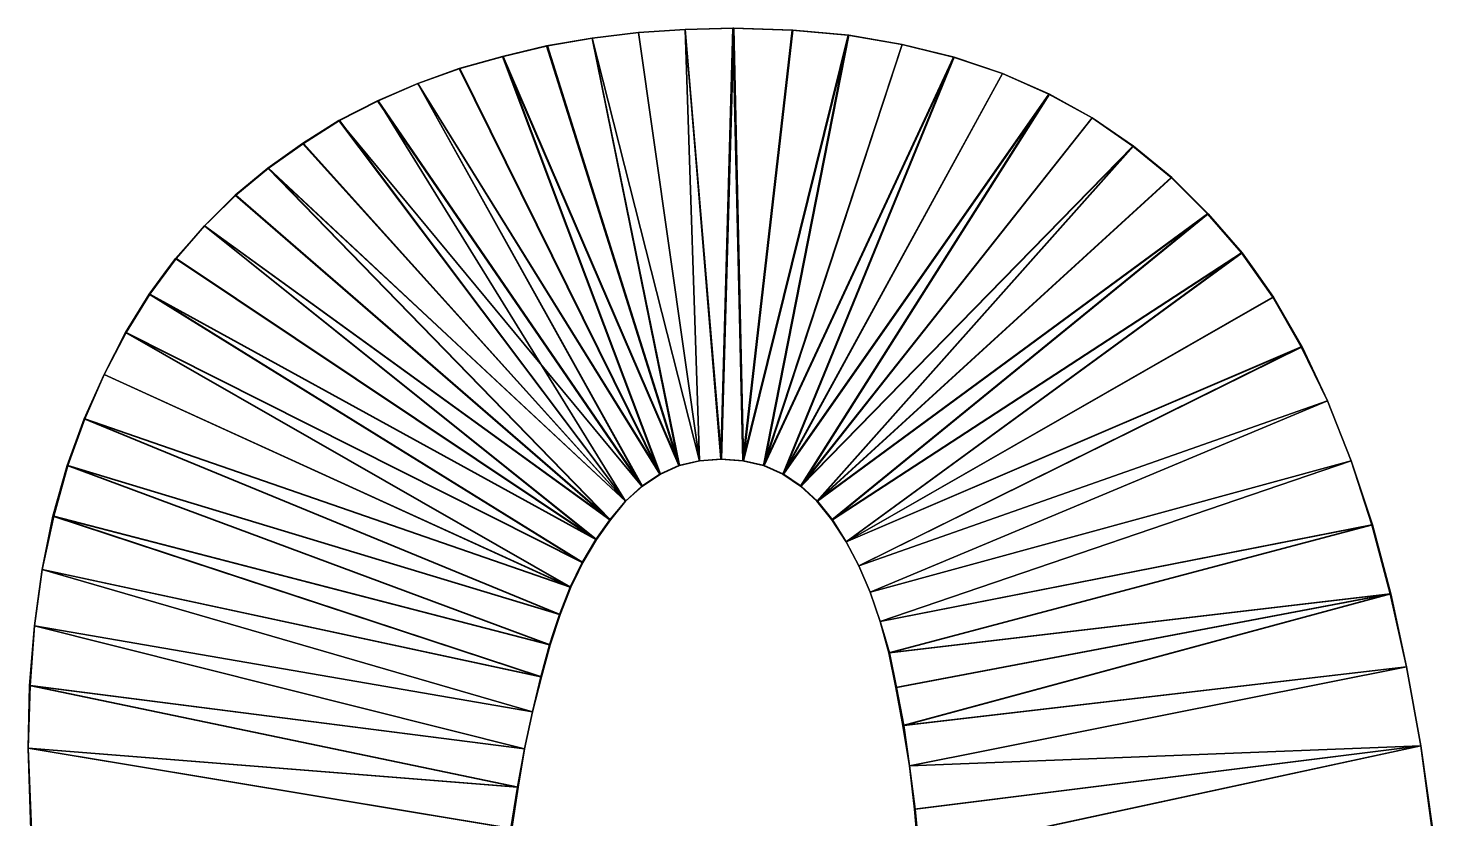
# Model space of a CAD drawing. Extents: x -29.1 to 29.1, y -25 to 25.
# Drawn here: x 7.936 to 9.911, y 7.42 to 8.531 of the extents above; entities that cross this region are included whole.
import ezdxf

# ---------------------------------------------------------------- set-up
doc = ezdxf.new("R2010")
doc.units = 0
doc.header["$MEASUREMENT"] = 0
doc.layers.add('ConstrLine', color=7, linetype='Continuous')
doc.layers.add('ObjLayer', color=2, linetype='Continuous')

msp = doc.modelspace()

# ---------------------------------------------------------------- linework, layer by layer
at = {"layer": 'ConstrLine'}
for p, q in [((8.729, 8.517, 4), (8.665, 8.506, 4)), ((8.666, 8.506, 4), (8.729, 8.517, 4)), ((8.729, 8.517, 4), (8.794, 8.525, 4)), ((8.794, 8.525, 4), (8.729, 8.517, 4)), ((8.794, 8.525, 4), (8.86, 8.529, 4)), ((8.86, 8.529, 4), (8.794, 8.525, 4)), ((8.86, 8.529, 4), (8.928, 8.531, 4)), ((8.927, 8.531, 4), (8.86, 8.529, 4)), ((9.01, 8.528, 4), (8.927, 8.531, 4)), ((8.928, 8.531, 4), (9.011, 8.528, 4)), ((9.089, 8.521, 4), (9.01, 8.528, 4)), ((9.011, 8.528, 4), (9.09, 8.521, 4)), ((9.165, 8.508, 4), (9.089, 8.521, 4)), ((9.09, 8.521, 4), (9.165, 8.508, 4)), ((8.665, 8.506, 4), (8.603, 8.491, 4)), ((8.604, 8.491, 4), (8.666, 8.506, 4)), ((9.165, 8.508, 4), (9.238, 8.49, 4)), ((9.237, 8.49, 4), (9.165, 8.508, 4)), ((8.484, 8.453, 4), (8.543, 8.474, 4)), ((8.542, 8.474, 4), (8.484, 8.453, 4)), ((8.603, 8.491, 4), (8.542, 8.474, 4)), ((8.543, 8.474, 4), (8.604, 8.491, 4)), ((9.306, 8.467, 4), (9.237, 8.49, 4)), ((9.238, 8.49, 4), (9.306, 8.467, 4)), ((9.306, 8.467, 4), (9.372, 8.438, 4)), ((9.371, 8.438, 4), (9.306, 8.467, 4)), ((8.484, 8.453, 4), (8.427, 8.429, 4)), ((8.428, 8.429, 4), (8.484, 8.453, 4)), ((9.432, 8.405, 4), (9.371, 8.438, 4)), ((9.372, 8.438, 4), (9.432, 8.405, 4)), ((8.427, 8.429, 4), (8.373, 8.401, 4)), ((8.374, 8.401, 4), (8.428, 8.429, 4)), ((8.373, 8.401, 4), (8.322, 8.369, 4)), ((8.323, 8.369, 4), (8.374, 8.401, 4)), ((9.432, 8.405, 4), (9.49, 8.365, 4)), ((9.489, 8.365, 4), (9.432, 8.405, 4)), ((8.322, 8.369, 4), (8.273, 8.334, 5)), ((8.274, 8.334, 4), (8.323, 8.369, 4)), ((9.543, 8.321, 4), (9.489, 8.365, 4)), ((9.49, 8.365, 4), (9.544, 8.321, 4)), ((8.273, 8.334, 5), (8.227, 8.296, 4)), ((8.228, 8.296, 4), (8.274, 8.334, 4)), ((9.594, 8.27, 4), (9.543, 8.321, 4)), ((9.544, 8.321, 4), (9.595, 8.27, 4)), ((8.184, 8.253, 4), (8.228, 8.296, 4)), ((8.227, 8.296, 4), (8.184, 8.253, 4)), ((9.642, 8.215, 4), (9.594, 8.27, 4)), ((9.595, 8.27, 4), (9.643, 8.215, 4)), ((8.184, 8.253, 4), (8.143, 8.207, 4)), ((8.144, 8.207, 4), (8.184, 8.253, 4)), ((8.143, 8.207, 4), (8.106, 8.157, 4)), ((8.107, 8.157, 4), (8.144, 8.207, 4)), ((9.686, 8.153, 4), (9.642, 8.215, 4)), ((9.643, 8.215, 4), (9.687, 8.153, 4)), ((8.106, 8.157, 4), (8.073, 8.103, 4)), ((8.074, 8.103, 4), (8.107, 8.157, 4)), ((9.726, 8.083, 4), (9.686, 8.153, 4)), ((9.687, 8.153, 4), (9.727, 8.083, 4)), ((8.043, 8.044, 4), (8.074, 8.103, 4)), ((8.073, 8.103, 4), (8.043, 8.044, 4)), ((9.763, 8.007, 4), (9.726, 8.083, 4)), ((9.727, 8.083, 4), (9.763, 8.007, 4)), ((8.043, 8.044, 4), (8.015, 7.982, 4)), ((8.016, 7.982, 4), (8.043, 8.044, 4)), ((9.763, 8.007, 4), (9.796, 7.923, 4)), ((9.796, 7.923, 4), (9.763, 8.007, 4)), ((8.015, 7.982, 4), (7.991, 7.916, 4)), ((7.992, 7.916, 4), (8.016, 7.982, 4)), ((8.851, 7.916, 4), (8.88, 7.923, 4)), ((8.88, 7.923, 4), (8.852, 7.916, 4)), ((8.911, 7.925, 4), (8.88, 7.923, 4)), ((8.88, 7.923, 4), (8.91, 7.925, 4)), ((8.91, 7.925, 4), (8.941, 7.923, 4)), ((8.942, 7.923, 4), (8.911, 7.925, 4)), ((8.941, 7.923, 4), (8.97, 7.916, 4)), ((8.971, 7.916, 4), (8.942, 7.923, 4)), ((9.796, 7.923, 4), (9.826, 7.833, 4)), ((9.825, 7.833, 4), (9.796, 7.923, 4)), ((7.991, 7.916, 4), (7.971, 7.845, 4)), ((7.972, 7.845, 4), (7.992, 7.916, 4)), ((8.799, 7.887, 4), (8.824, 7.904, 4)), ((8.825, 7.904, 4), (8.8, 7.887, 4)), ((8.824, 7.904, 4), (8.851, 7.916, 4)), ((8.852, 7.916, 4), (8.825, 7.904, 4)), ((8.97, 7.916, 4), (8.997, 7.904, 4)), ((8.998, 7.904, 4), (8.971, 7.916, 4)), ((8.997, 7.904, 4), (9.022, 7.887, 4)), ((9.023, 7.887, 4), (8.998, 7.904, 4)), ((8.8, 7.887, 4), (8.776, 7.866, 4)), ((8.776, 7.866, 4), (8.799, 7.887, 4)), ((9.022, 7.887, 4), (9.045, 7.866, 4)), ((9.046, 7.866, 4), (9.023, 7.887, 4)), ((8.754, 7.84, 4), (8.776, 7.866, 4)), ((8.776, 7.866, 4), (8.755, 7.84, 4)), ((9.045, 7.866, 4), (9.066, 7.84, 4)), ((9.067, 7.84, 4), (9.046, 7.866, 4)), ((7.956, 7.77, 4), (7.972, 7.845, 4)), ((7.971, 7.845, 4), (7.956, 7.77, 4)), ((8.734, 7.812, 4), (8.754, 7.84, 4)), ((8.755, 7.84, 4), (8.735, 7.812, 4)), ((9.066, 7.84, 4), (9.086, 7.809, 4)), ((9.086, 7.809, 4), (9.067, 7.84, 4)), ((9.851, 7.736, 4), (9.825, 7.833, 4)), ((9.826, 7.833, 4), (9.852, 7.736, 4)), ((8.715, 7.78, 4), (8.734, 7.812, 4)), ((8.735, 7.812, 4), (8.716, 7.78, 4)), ((9.104, 7.775, 4), (9.086, 7.809, 4)), ((9.086, 7.809, 4), (9.104, 7.775, 4)), ((7.945, 7.691, 4), (7.956, 7.77, 4)), ((7.956, 7.77, 4), (7.945, 7.691, 4)), ((8.698, 7.745, 4), (8.715, 7.78, 4)), ((8.716, 7.78, 4), (8.699, 7.745, 4)), ((9.12, 7.738, 4), (9.104, 7.775, 4)), ((9.104, 7.775, 4), (9.12, 7.738, 4)), ((8.683, 7.707, 4), (8.698, 7.745, 4)), ((8.699, 7.745, 4), (8.684, 7.707, 4)), ((9.134, 7.697, 4), (9.12, 7.738, 4)), ((9.12, 7.738, 4), (9.134, 7.697, 4)), ((9.874, 7.633, 4), (9.851, 7.736, 4)), ((9.852, 7.736, 4), (9.874, 7.633, 4)), ((8.669, 7.664, 4), (8.683, 7.707, 4)), ((8.684, 7.707, 4), (8.67, 7.664, 4)), ((7.945, 7.691, 4), (7.938, 7.607, 4)), ((7.939, 7.607, 4), (7.945, 7.691, 4)), ((9.147, 7.653, 4), (9.134, 7.697, 4)), ((9.134, 7.697, 4), (9.146, 7.653, 4)), ((8.657, 7.619, 4), (8.669, 7.664, 4)), ((8.67, 7.664, 4), (8.658, 7.619, 5)), ((9.146, 7.653, 4), (9.156, 7.604, 4)), ((9.157, 7.604, 4), (9.147, 7.653, 4)), ((9.874, 7.633, 4), (9.894, 7.522, 4)), ((9.894, 7.522, 4), (9.874, 7.633, 4)), ((7.936, 7.519, 4), (7.939, 7.607, 4)), ((7.938, 7.607, 4), (7.936, 7.519, 4)), ((8.658, 7.619, 5), (8.645, 7.57, 4)), ((8.645, 7.57, 4), (8.657, 7.619, 4)), ((9.156, 7.604, 4), (9.166, 7.551, 4)), ((9.167, 7.551, 4), (9.157, 7.604, 4)), ((8.645, 7.57, 4), (8.634, 7.518, 4)), ((8.634, 7.518, 4), (8.645, 7.57, 4)), ((9.166, 7.551, 4), (9.175, 7.494, 4)), ((9.175, 7.494, 4), (9.167, 7.551, 4)), ((7.941, 7.404, 4), (7.936, 7.519, 4)), ((7.936, 7.519, 4), (7.94, 7.404, 4)), ((8.624, 7.464, 4), (8.634, 7.518, 4)), ((8.634, 7.518, 4), (8.625, 7.464, 4)), ((9.894, 7.522, 4), (9.911, 7.403, 4)), ((9.91, 7.403, 4), (9.894, 7.522, 4)), ((9.183, 7.433, 4), (9.175, 7.494, 4)), ((9.175, 7.494, 4), (9.182, 7.433, 4)), ((8.6148, 7.406, 5), (8.624, 7.464, 4)), ((8.625, 7.464, 4), (8.616, 7.406, 4)), ((9.182, 7.433, 4), (9.188, 7.37, 4)), ((9.189, 7.37, 4), (9.183, 7.433, 4))]:
    msp.add_line(p, q, dxfattribs=at)
for points in [[(8.665, 8.506, 4), (8.665, 8.506, 5), (8.729, 8.517, 5)], [(8.665, 8.506, 4), (8.729, 8.517, 5), (8.729, 8.517, 4)], [(8.729, 8.517, 5), (8.665, 8.506, 5), (8.851, 7.916, 5)], [(8.666, 8.506, 5), (8.729, 8.517, 5), (8.704, 8.5126, 4)], [(8.729, 8.517, 5), (8.666, 8.506, 5), (8.852, 7.916, 5)], [(8.666, 8.506, 4), (8.666, 8.506, 5), (8.704, 8.5126, 4)], [(8.729, 8.517, 4), (8.704, 8.5126, 4), (8.729, 8.517, 5)], [(8.729, 8.517, 4), (8.729, 8.517, 5), (8.794, 8.525, 5)], [(8.729, 8.517, 4), (8.794, 8.525, 5), (8.794, 8.525, 4)], [(8.794, 8.525, 5), (8.729, 8.517, 5), (8.88, 7.923, 5)], [(8.729, 8.517, 4), (8.729, 8.517, 5), (8.794, 8.525, 5)], [(8.729, 8.517, 4), (8.794, 8.525, 5), (8.794, 8.525, 4)], [(8.794, 8.525, 5), (8.729, 8.517, 5), (8.88, 7.923, 5)], [(8.88, 7.923, 5), (8.729, 8.517, 5), (8.852, 7.916, 5)], [(8.851, 7.916, 5), (8.88, 7.923, 5), (8.729, 8.517, 5)], [(8.794, 8.525, 4), (8.794, 8.525, 5), (8.86, 8.529, 5)], [(8.794, 8.525, 4), (8.86, 8.529, 5), (8.86, 8.529, 4)], [(8.794, 8.525, 5), (8.88, 7.923, 5), (8.86, 8.529, 5)], [(8.794, 8.525, 4), (8.794, 8.525, 5), (8.86, 8.529, 5)], [(8.794, 8.525, 4), (8.86, 8.529, 5), (8.86, 8.529, 4)], [(8.86, 8.529, 5), (8.794, 8.525, 5), (8.88, 7.923, 5)], [(8.86, 8.529, 4), (8.86, 8.529, 5), (8.928, 8.531, 5)], [(8.86, 8.529, 4), (8.928, 8.531, 5), (8.928, 8.531, 4)], [(8.86, 8.529, 5), (8.911, 7.925, 5), (8.928, 8.531, 5)], [(8.86, 8.529, 4), (8.86, 8.529, 5), (8.927, 8.531, 5)], [(8.86, 8.529, 4), (8.927, 8.531, 5), (8.927, 8.531, 4)], [(8.927, 8.531, 5), (8.86, 8.529, 5), (8.91, 7.925, 5)], [(8.911, 7.925, 5), (8.86, 8.529, 5), (8.88, 7.923, 5)], [(8.88, 7.923, 5), (8.91, 7.925, 5), (8.86, 8.529, 5)], [(8.91, 7.925, 5), (8.941, 7.923, 5), (8.927, 8.531, 5)], [(8.942, 7.923, 5), (8.928, 8.531, 5), (8.911, 7.925, 5)], [(9.01, 8.528, 5), (8.928, 8.531, 4), (8.927, 8.531, 5)], [(8.927, 8.531, 4), (8.927, 8.531, 5), (8.928, 8.531, 4)], [(9.01, 8.528, 5), (8.927, 8.531, 5), (8.941, 7.923, 5)], [(8.928, 8.531, 4), (8.928, 8.531, 5), (9.011, 8.528, 5)], [(8.928, 8.531, 4), (9.011, 8.528, 5), (9.011, 8.528, 4)], [(8.928, 8.531, 5), (8.942, 7.923, 5), (9.011, 8.528, 5)], [(9.01, 8.528, 5), (9.01, 8.528, 4), (8.928, 8.531, 4)], [(9.01, 8.528, 5), (8.941, 7.923, 5), (9.089, 8.521, 5)], [(8.97, 7.916, 5), (9.089, 8.521, 5), (8.941, 7.923, 5)], [(9.011, 8.528, 5), (8.942, 7.923, 5), (9.09, 8.521, 5)], [(8.942, 7.923, 5), (8.971, 7.916, 5), (9.09, 8.521, 5)], [(9.089, 8.521, 5), (8.97, 7.916, 5), (9.165, 8.508, 5)], [(9.165, 8.508, 5), (9.09, 8.521, 5), (8.971, 7.916, 5)], [(9.01, 8.528, 4), (9.01, 8.528, 5), (9.089, 8.521, 5)], [(9.01, 8.528, 4), (9.089, 8.521, 5), (9.089, 8.521, 4)], [(9.011, 8.528, 4), (9.011, 8.528, 5), (9.09, 8.521, 5)], [(9.011, 8.528, 4), (9.09, 8.521, 5), (9.09, 8.521, 4)], [(9.089, 8.521, 4), (9.089, 8.521, 5), (9.165, 8.508, 5)], [(9.089, 8.521, 4), (9.165, 8.508, 5), (9.165, 8.508, 4)], [(9.09, 8.521, 4), (9.09, 8.521, 5), (9.165, 8.508, 5)], [(9.09, 8.521, 4), (9.165, 8.508, 5), (9.165, 8.508, 4)], [(8.603, 8.491, 4), (8.603, 8.491, 5), (8.665, 8.506, 5)], [(8.603, 8.491, 4), (8.665, 8.506, 5), (8.665, 8.506, 4)], [(8.665, 8.506, 5), (8.603, 8.491, 5), (8.851, 7.916, 5)], [(8.604, 8.491, 4), (8.604, 8.491, 5), (8.666, 8.506, 5)], [(8.604, 8.491, 4), (8.666, 8.506, 5), (8.666, 8.506, 4)], [(8.604, 8.491, 5), (8.852, 7.916, 5), (8.666, 8.506, 5)], [(9.165, 8.508, 5), (8.97, 7.916, 5), (9.237, 8.49, 5)], [(9.238, 8.49, 5), (9.165, 8.508, 5), (8.971, 7.916, 5)], [(9.238, 8.49, 5), (9.216, 8.4954, 4), (9.165, 8.508, 5)], [(9.165, 8.508, 4), (9.165, 8.508, 5), (9.216, 8.4954, 4)], [(9.165, 8.508, 4), (9.165, 8.508, 5), (9.237, 8.49, 5)], [(9.165, 8.508, 4), (9.237, 8.49, 5), (9.237, 8.49, 4)], [(9.238, 8.49, 5), (9.238, 8.49, 4), (9.216, 8.4954, 4)], [(8.484, 8.453, 4), (8.484, 8.453, 5), (8.543, 8.474, 5)], [(8.484, 8.453, 4), (8.543, 8.474, 5), (8.543, 8.474, 4)], [(8.543, 8.474, 5), (8.484, 8.453, 5), (8.825, 7.904, 5)], [(8.484, 8.453, 4), (8.484, 8.453, 5), (8.542, 8.474, 5)], [(8.484, 8.453, 4), (8.542, 8.474, 5), (8.542, 8.474, 4)], [(8.542, 8.474, 5), (8.484, 8.453, 5), (8.824, 7.904, 5)], [(8.542, 8.474, 4), (8.542, 8.474, 5), (8.603, 8.491, 5)], [(8.542, 8.474, 4), (8.603, 8.491, 5), (8.603, 8.491, 4)], [(8.603, 8.491, 5), (8.542, 8.474, 5), (8.824, 7.904, 5)], [(8.543, 8.474, 4), (8.543, 8.474, 5), (8.604, 8.491, 5)], [(8.543, 8.474, 4), (8.604, 8.491, 5), (8.604, 8.491, 4)], [(8.604, 8.491, 5), (8.543, 8.474, 5), (8.825, 7.904, 5)], [(8.824, 7.904, 5), (8.851, 7.916, 5), (8.603, 8.491, 5)], [(8.825, 7.904, 5), (8.852, 7.916, 5), (8.604, 8.491, 5)], [(8.997, 7.904, 5), (9.237, 8.49, 5), (8.97, 7.916, 5)], [(8.971, 7.916, 5), (8.998, 7.904, 5), (9.238, 8.49, 5)], [(9.237, 8.49, 5), (8.997, 7.904, 5), (9.306, 8.467, 5)], [(9.238, 8.49, 5), (8.998, 7.904, 5), (9.306, 8.467, 5)], [(9.237, 8.49, 4), (9.237, 8.49, 5), (9.306, 8.467, 5)], [(9.237, 8.49, 4), (9.306, 8.467, 5), (9.306, 8.467, 4)], [(9.238, 8.49, 4), (9.238, 8.49, 5), (9.306, 8.467, 5)], [(9.238, 8.49, 4), (9.306, 8.467, 5), (9.306, 8.467, 4)], [(9.306, 8.467, 5), (8.997, 7.904, 5), (9.371, 8.438, 5)], [(9.306, 8.467, 5), (8.998, 7.904, 5), (9.372, 8.438, 5)], [(9.306, 8.467, 4), (9.306, 8.467, 5), (9.372, 8.438, 5)], [(9.306, 8.467, 4), (9.372, 8.438, 5), (9.372, 8.438, 4)], [(9.306, 8.467, 4), (9.306, 8.467, 5), (9.371, 8.438, 5)], [(9.306, 8.467, 4), (9.371, 8.438, 5), (9.371, 8.438, 4)], [(8.427, 8.429, 4), (8.427, 8.429, 5), (8.484, 8.453, 5)], [(8.427, 8.429, 4), (8.484, 8.453, 5), (8.484, 8.453, 4)], [(8.484, 8.453, 5), (8.427, 8.429, 5), (8.799, 7.887, 5)], [(8.428, 8.429, 4), (8.428, 8.429, 5), (8.484, 8.453, 5)], [(8.428, 8.429, 4), (8.484, 8.453, 5), (8.484, 8.453, 4)], [(8.484, 8.453, 5), (8.428, 8.429, 5), (8.8, 7.887, 5)], [(8.8, 7.887, 5), (8.825, 7.904, 5), (8.484, 8.453, 5)], [(8.799, 7.887, 5), (8.824, 7.904, 5), (8.484, 8.453, 5)], [(8.997, 7.904, 5), (9.022, 7.887, 5), (9.371, 8.438, 5)], [(9.023, 7.887, 5), (9.372, 8.438, 5), (8.998, 7.904, 5)], [(9.432, 8.405, 5), (9.371, 8.438, 5), (9.022, 7.887, 5)], [(9.372, 8.438, 5), (9.023, 7.887, 5), (9.432, 8.405, 5)], [(9.371, 8.438, 4), (9.371, 8.438, 5), (9.432, 8.405, 5)], [(9.371, 8.438, 4), (9.432, 8.405, 5), (9.432, 8.405, 4)], [(9.372, 8.438, 4), (9.372, 8.438, 5), (9.432, 8.405, 5)], [(9.372, 8.438, 4), (9.432, 8.405, 5), (9.432, 8.405, 4)], [(8.373, 8.401, 4), (8.373, 8.401, 5), (8.427, 8.429, 5)], [(8.373, 8.401, 4), (8.427, 8.429, 5), (8.427, 8.429, 4)], [(8.427, 8.429, 5), (8.373, 8.401, 5), (8.799, 7.887, 5)], [(8.374, 8.401, 4), (8.374, 8.401, 5), (8.428, 8.429, 5)], [(8.374, 8.401, 4), (8.428, 8.429, 5), (8.428, 8.429, 4)], [(8.428, 8.429, 5), (8.374, 8.401, 5), (8.776, 7.866, 5)], [(8.776, 7.866, 5), (8.8, 7.887, 5), (8.428, 8.429, 5)], [(8.322, 8.369, 4), (8.322, 8.369, 5), (8.373, 8.401, 5)], [(8.322, 8.369, 4), (8.373, 8.401, 5), (8.373, 8.401, 4)], [(8.373, 8.401, 5), (8.322, 8.369, 5), (8.776, 7.866, 5)], [(8.323, 8.369, 4), (8.323, 8.369, 5), (8.374, 8.401, 5)], [(8.323, 8.369, 4), (8.374, 8.401, 5), (8.374, 8.401, 4)], [(8.374, 8.401, 5), (8.323, 8.369, 5), (8.776, 7.866, 5)], [(8.776, 7.866, 5), (8.799, 7.887, 5), (8.373, 8.401, 5)], [(9.489, 8.365, 5), (9.432, 8.405, 5), (9.022, 7.887, 5)], [(9.432, 8.405, 5), (9.023, 7.887, 5), (9.49, 8.365, 5)], [(9.432, 8.405, 4), (9.432, 8.405, 5), (9.49, 8.365, 5)], [(9.432, 8.405, 4), (9.49, 8.365, 5), (9.49, 8.365, 4)], [(9.432, 8.405, 4), (9.432, 8.405, 5), (9.489, 8.365, 5)], [(9.432, 8.405, 4), (9.489, 8.365, 5), (9.489, 8.365, 4)], [(8.273, 8.334, 4), (8.273, 8.334, 5), (8.322, 8.369, 5)], [(8.273, 8.334, 4), (8.322, 8.369, 5), (8.322, 8.369, 4)], [(8.322, 8.369, 5), (8.273, 8.334, 5), (8.776, 7.866, 5)], [(8.274, 8.334, 4), (8.274, 8.334, 5), (8.323, 8.369, 5)], [(8.274, 8.334, 4), (8.323, 8.369, 5), (8.323, 8.369, 4)], [(8.323, 8.369, 5), (8.274, 8.334, 5), (8.776, 7.866, 5)], [(9.022, 7.887, 5), (9.045, 7.866, 5), (9.489, 8.365, 5)], [(9.046, 7.866, 5), (9.49, 8.365, 5), (9.023, 7.887, 5)], [(9.543, 8.321, 5), (9.489, 8.365, 5), (9.045, 7.866, 5)], [(9.49, 8.365, 5), (9.046, 7.866, 5), (9.544, 8.321, 5)], [(9.489, 8.365, 4), (9.489, 8.365, 5), (9.543, 8.321, 5)], [(9.489, 8.365, 4), (9.543, 8.321, 5), (9.543, 8.321, 4)], [(9.49, 8.365, 4), (9.49, 8.365, 5), (9.544, 8.321, 5)], [(9.49, 8.365, 4), (9.544, 8.321, 5), (9.544, 8.321, 4)], [(8.227, 8.296, 4), (8.227, 8.296, 5), (8.273, 8.334, 5)], [(8.227, 8.296, 4), (8.273, 8.334, 5), (8.273, 8.334, 4)], [(8.273, 8.334, 5), (8.227, 8.296, 5), (8.754, 7.84, 5)], [(8.228, 8.296, 4), (8.228, 8.296, 5), (8.274, 8.334, 5)], [(8.228, 8.296, 4), (8.274, 8.334, 5), (8.274, 8.334, 4)], [(8.274, 8.334, 5), (8.228, 8.296, 5), (8.755, 7.84, 5)], [(8.754, 7.84, 5), (8.776, 7.866, 5), (8.273, 8.334, 5)], [(8.755, 7.84, 5), (8.776, 7.866, 5), (8.274, 8.334, 5)], [(9.594, 8.27, 5), (9.543, 8.321, 5), (9.045, 7.866, 5)], [(9.595, 8.27, 5), (9.544, 8.321, 5), (9.046, 7.866, 5)], [(9.543, 8.321, 4), (9.543, 8.321, 5), (9.594, 8.27, 5)], [(9.543, 8.321, 4), (9.594, 8.27, 5), (9.594, 8.27, 4)], [(9.544, 8.321, 4), (9.544, 8.321, 5), (9.595, 8.27, 5)], [(9.544, 8.321, 4), (9.595, 8.27, 5), (9.595, 8.27, 4)], [(8.184, 8.253, 5), (8.228, 8.296, 5), (8.192, 8.2608, 4)], [(8.228, 8.296, 5), (8.184, 8.253, 5), (8.755, 7.84, 5)], [(8.184, 8.253, 4), (8.184, 8.253, 5), (8.227, 8.296, 5)], [(8.184, 8.253, 4), (8.227, 8.296, 5), (8.227, 8.296, 4)], [(8.227, 8.296, 5), (8.184, 8.253, 5), (8.754, 7.84, 5)], [(8.228, 8.296, 4), (8.192, 8.2608, 4), (8.228, 8.296, 5)], [(8.184, 8.253, 4), (8.184, 8.253, 5), (8.192, 8.2608, 4)], [(9.045, 7.866, 5), (9.066, 7.84, 5), (9.594, 8.27, 5)], [(9.046, 7.866, 5), (9.067, 7.84, 5), (9.595, 8.27, 5)], [(9.642, 8.215, 5), (9.594, 8.27, 5), (9.066, 7.84, 5)], [(9.643, 8.215, 5), (9.595, 8.27, 5), (9.067, 7.84, 5)], [(9.594, 8.27, 4), (9.594, 8.27, 5), (9.642, 8.215, 5)], [(9.594, 8.27, 4), (9.642, 8.215, 5), (9.642, 8.215, 4)], [(9.595, 8.27, 4), (9.595, 8.27, 5), (9.643, 8.215, 5)], [(9.595, 8.27, 4), (9.643, 8.215, 5), (9.643, 8.215, 4)], [(8.184, 8.253, 4), (8.143, 8.207, 4), (8.143, 8.207, 5)], [(8.184, 8.253, 4), (8.143, 8.207, 5), (8.184, 8.253, 5)], [(8.184, 8.253, 5), (8.143, 8.207, 5), (8.734, 7.812, 5)], [(8.184, 8.253, 4), (8.144, 8.207, 4), (8.144, 8.207, 5)], [(8.184, 8.253, 4), (8.144, 8.207, 5), (8.184, 8.253, 5)], [(8.184, 8.253, 5), (8.144, 8.207, 5), (8.735, 7.812, 5)], [(8.735, 7.812, 5), (8.755, 7.84, 5), (8.184, 8.253, 5)], [(8.734, 7.812, 5), (8.754, 7.84, 5), (8.184, 8.253, 5)], [(8.1319, 8.192, 4), (8.106, 8.157, 5), (8.143, 8.207, 5)], [(8.143, 8.207, 5), (8.106, 8.157, 5), (8.734, 7.812, 5)], [(8.1329, 8.192, 4), (8.107, 8.157, 5), (8.144, 8.207, 5)], [(8.144, 8.207, 5), (8.107, 8.157, 5), (8.735, 7.812, 5)], [(8.143, 8.207, 4), (8.1319, 8.192, 4), (8.143, 8.207, 5)], [(8.144, 8.207, 4), (8.1329, 8.192, 4), (8.144, 8.207, 5)], [(9.066, 7.84, 5), (9.086, 7.809, 5), (9.642, 8.215, 5)], [(9.067, 7.84, 5), (9.086, 7.809, 5), (9.643, 8.215, 5)], [(9.687, 8.153, 5), (9.643, 8.215, 5), (9.086, 7.809, 5)], [(9.642, 8.215, 5), (9.086, 7.809, 5), (9.686, 8.153, 5)], [(9.642, 8.215, 4), (9.642, 8.215, 5), (9.6583, 8.192, 4)], [(9.642, 8.215, 5), (9.686, 8.153, 5), (9.6583, 8.192, 4)], [(9.643, 8.215, 4), (9.643, 8.215, 5), (9.6593, 8.192, 4)], [(9.643, 8.215, 5), (9.687, 8.153, 5), (9.6593, 8.192, 4)], [(8.1319, 8.192, 4), (8.106, 8.157, 4), (8.106, 8.157, 5)], [(8.1329, 8.192, 4), (8.107, 8.157, 4), (8.107, 8.157, 5)], [(9.686, 8.153, 4), (9.6583, 8.192, 4), (9.686, 8.153, 5)], [(9.687, 8.153, 4), (9.6593, 8.192, 4), (9.687, 8.153, 5)], [(8.106, 8.157, 4), (8.073, 8.103, 4), (8.073, 8.103, 5)], [(8.106, 8.157, 4), (8.073, 8.103, 5), (8.106, 8.157, 5)], [(8.106, 8.157, 5), (8.073, 8.103, 5), (8.715, 7.78, 5)], [(8.107, 8.157, 4), (8.074, 8.103, 4), (8.074, 8.103, 5)], [(8.107, 8.157, 4), (8.074, 8.103, 5), (8.107, 8.157, 5)], [(8.107, 8.157, 5), (8.074, 8.103, 5), (8.716, 7.78, 5)], [(8.715, 7.78, 5), (8.734, 7.812, 5), (8.106, 8.157, 5)], [(8.716, 7.78, 5), (8.735, 7.812, 5), (8.107, 8.157, 5)], [(9.727, 8.083, 5), (9.687, 8.153, 5), (9.086, 7.809, 5)], [(9.686, 8.153, 5), (9.086, 7.809, 5), (9.726, 8.083, 5)], [(9.686, 8.153, 4), (9.686, 8.153, 5), (9.726, 8.083, 5)], [(9.686, 8.153, 4), (9.726, 8.083, 5), (9.726, 8.083, 4)], [(9.687, 8.153, 4), (9.687, 8.153, 5), (9.727, 8.083, 5)], [(9.687, 8.153, 4), (9.727, 8.083, 5), (9.727, 8.083, 4)], [(8.074, 8.103, 4), (8.043, 8.044, 4), (8.043, 8.044, 5)], [(8.074, 8.103, 4), (8.043, 8.044, 5), (8.074, 8.103, 5)], [(8.074, 8.103, 5), (8.043, 8.044, 5), (8.699, 7.745, 5)], [(8.073, 8.103, 4), (8.043, 8.044, 4), (8.043, 8.044, 5)], [(8.073, 8.103, 4), (8.043, 8.044, 5), (8.073, 8.103, 5)], [(8.073, 8.103, 5), (8.043, 8.044, 5), (8.698, 7.745, 5)], [(8.698, 7.745, 5), (8.715, 7.78, 5), (8.073, 8.103, 5)], [(8.699, 7.745, 5), (8.716, 7.78, 5), (8.074, 8.103, 5)], [(9.086, 7.809, 5), (9.104, 7.775, 5), (9.727, 8.083, 5)], [(9.104, 7.775, 5), (9.726, 8.083, 5), (9.086, 7.809, 5)], [(9.763, 8.007, 5), (9.727, 8.083, 5), (9.104, 7.775, 5)], [(9.726, 8.083, 5), (9.104, 7.775, 5), (9.763, 8.007, 5)], [(9.726, 8.083, 4), (9.726, 8.083, 5), (9.763, 8.007, 5)], [(9.726, 8.083, 4), (9.763, 8.007, 5), (9.763, 8.007, 4)], [(9.727, 8.083, 4), (9.727, 8.083, 5), (9.763, 8.007, 5)], [(9.727, 8.083, 4), (9.763, 8.007, 5), (9.763, 8.007, 4)], [(8.043, 8.044, 4), (8.015, 7.982, 4), (8.015, 7.982, 5)], [(8.043, 8.044, 4), (8.015, 7.982, 5), (8.043, 8.044, 5)], [(8.043, 8.044, 5), (8.015, 7.982, 5), (8.698, 7.745, 5)], [(8.043, 8.044, 4), (8.016, 7.982, 4), (8.016, 7.982, 5)], [(8.043, 8.044, 4), (8.016, 7.982, 5), (8.043, 8.044, 5)], [(8.043, 8.044, 5), (8.016, 7.982, 5), (8.699, 7.745, 5)], [(9.104, 7.775, 5), (9.12, 7.738, 5), (9.763, 8.007, 5)], [(9.12, 7.738, 5), (9.763, 8.007, 5), (9.104, 7.775, 5)], [(9.796, 7.923, 5), (9.763, 8.007, 5), (9.12, 7.738, 5)], [(9.796, 7.923, 5), (9.763, 8.007, 5), (9.12, 7.738, 5)], [(9.763, 8.007, 4), (9.763, 8.007, 5), (9.796, 7.923, 5)], [(9.763, 8.007, 4), (9.796, 7.923, 5), (9.796, 7.923, 4)], [(9.763, 8.007, 4), (9.763, 8.007, 5), (9.796, 7.923, 5)], [(9.763, 8.007, 4), (9.796, 7.923, 5), (9.796, 7.923, 4)], [(8.015, 7.982, 4), (7.991, 7.916, 4), (7.991, 7.916, 5)], [(8.015, 7.982, 4), (7.991, 7.916, 5), (8.015, 7.982, 5)], [(8.015, 7.982, 5), (7.991, 7.916, 5), (8.683, 7.707, 5)], [(8.016, 7.982, 4), (7.992, 7.916, 4), (7.992, 7.916, 5)], [(8.016, 7.982, 4), (7.992, 7.916, 5), (8.016, 7.982, 5)], [(8.016, 7.982, 5), (7.992, 7.916, 5), (8.684, 7.707, 5)], [(8.683, 7.707, 5), (8.698, 7.745, 5), (8.015, 7.982, 5)], [(8.684, 7.707, 5), (8.699, 7.745, 5), (8.016, 7.982, 5)], [(8.851, 7.916, 4), (8.88, 7.923, 4), (8.88, 7.923, 5)], [(8.851, 7.916, 4), (8.88, 7.923, 5), (8.851, 7.916, 5)], [(8.88, 7.923, 5), (8.852, 7.916, 5), (8.88, 7.923, 4)], [(8.852, 7.916, 4), (8.88, 7.923, 4), (8.852, 7.916, 5)], [(8.911, 7.925, 4), (8.911, 7.925, 5), (8.88, 7.923, 5)], [(8.88, 7.923, 4), (8.911, 7.925, 4), (8.88, 7.923, 5)], [(8.88, 7.923, 4), (8.91, 7.925, 4), (8.91, 7.925, 5)], [(8.88, 7.923, 4), (8.91, 7.925, 5), (8.88, 7.923, 5)], [(8.91, 7.925, 4), (8.928, 7.9238, 4), (8.91, 7.925, 5)], [(8.928, 7.9238, 4), (8.941, 7.923, 5), (8.91, 7.925, 5)], [(8.942, 7.923, 5), (8.911, 7.925, 5), (8.942, 7.923, 4)], [(8.911, 7.925, 4), (8.942, 7.923, 4), (8.911, 7.925, 5)], [(8.928, 7.9238, 4), (8.941, 7.923, 4), (8.941, 7.923, 5)], [(8.941, 7.923, 5), (8.941, 7.923, 4), (8.97, 7.916, 4)], [(8.941, 7.923, 5), (8.97, 7.916, 4), (8.97, 7.916, 5)], [(8.942, 7.923, 5), (8.96, 7.9187, 4), (8.971, 7.916, 5)], [(8.942, 7.923, 4), (8.96, 7.9187, 4), (8.942, 7.923, 5)], [(9.12, 7.738, 5), (9.134, 7.697, 5), (9.796, 7.923, 5)], [(9.12, 7.738, 5), (9.134, 7.697, 5), (9.796, 7.923, 5)], [(9.826, 7.833, 5), (9.796, 7.923, 5), (9.134, 7.697, 5)], [(9.825, 7.833, 5), (9.796, 7.923, 5), (9.134, 7.697, 5)], [(9.796, 7.923, 4), (9.796, 7.923, 5), (9.826, 7.833, 5)], [(9.796, 7.923, 4), (9.826, 7.833, 5), (9.826, 7.833, 4)], [(9.796, 7.923, 4), (9.796, 7.923, 5), (9.825, 7.833, 5)], [(9.796, 7.923, 4), (9.825, 7.833, 5), (9.825, 7.833, 4)], [(7.991, 7.916, 4), (7.971, 7.845, 4), (7.971, 7.845, 5)], [(7.991, 7.916, 4), (7.971, 7.845, 5), (7.991, 7.916, 5)], [(7.991, 7.916, 5), (7.971, 7.845, 5), (8.669, 7.664, 5)], [(7.992, 7.916, 4), (7.972, 7.845, 4), (7.972, 7.845, 5)], [(7.992, 7.916, 4), (7.972, 7.845, 5), (7.992, 7.916, 5)], [(7.992, 7.916, 5), (7.972, 7.845, 5), (8.67, 7.664, 5)], [(8.669, 7.664, 5), (8.683, 7.707, 5), (7.991, 7.916, 5)], [(8.67, 7.664, 5), (8.684, 7.707, 5), (7.992, 7.916, 5)], [(8.799, 7.887, 4), (8.824, 7.904, 4), (8.824, 7.904, 5)], [(8.799, 7.887, 4), (8.824, 7.904, 5), (8.799, 7.887, 5)], [(8.825, 7.904, 4), (8.825, 7.904, 5), (8.8, 7.887, 5)], [(8.8, 7.887, 4), (8.825, 7.904, 4), (8.8, 7.887, 5)], [(8.824, 7.904, 4), (8.851, 7.916, 4), (8.851, 7.916, 5)], [(8.824, 7.904, 4), (8.851, 7.916, 5), (8.824, 7.904, 5)], [(8.825, 7.904, 4), (8.852, 7.916, 5), (8.825, 7.904, 5)], [(8.825, 7.904, 4), (8.852, 7.916, 4), (8.852, 7.916, 5)], [(8.971, 7.916, 4), (8.971, 7.916, 5), (8.96, 7.9187, 4)], [(8.97, 7.916, 4), (8.997, 7.904, 4), (8.997, 7.904, 5)], [(8.97, 7.916, 4), (8.997, 7.904, 5), (8.97, 7.916, 5)], [(8.971, 7.916, 5), (8.971, 7.916, 4), (8.998, 7.904, 5)], [(8.998, 7.904, 4), (8.998, 7.904, 5), (8.971, 7.916, 4)], [(8.997, 7.904, 4), (9.022, 7.887, 4), (9.022, 7.887, 5)], [(8.997, 7.904, 4), (9.022, 7.887, 5), (8.997, 7.904, 5)], [(8.998, 7.904, 4), (9.023, 7.887, 5), (8.998, 7.904, 5)], [(8.998, 7.904, 4), (9.023, 7.887, 4), (9.023, 7.887, 5)], [(8.8, 7.887, 5), (8.776, 7.866, 5), (8.8, 7.887, 4)], [(8.776, 7.866, 4), (8.8, 7.887, 4), (8.776, 7.866, 5)], [(8.776, 7.866, 4), (8.799, 7.887, 4), (8.799, 7.887, 5)], [(8.776, 7.866, 4), (8.799, 7.887, 5), (8.776, 7.866, 5)], [(9.022, 7.887, 4), (9.045, 7.866, 4), (9.045, 7.866, 5)], [(9.022, 7.887, 4), (9.045, 7.866, 5), (9.022, 7.887, 5)], [(9.046, 7.866, 4), (9.046, 7.866, 5), (9.023, 7.887, 5)], [(9.023, 7.887, 4), (9.046, 7.866, 4), (9.023, 7.887, 5)], [(8.776, 7.866, 4), (8.776, 7.866, 5), (8.754, 7.84, 5)], [(8.776, 7.866, 4), (8.754, 7.84, 5), (8.754, 7.84, 4)], [(8.776, 7.866, 5), (8.755, 7.84, 5), (8.755, 7.84, 4)], [(8.776, 7.866, 4), (8.776, 7.866, 5), (8.755, 7.84, 4)], [(9.045, 7.866, 4), (9.066, 7.84, 4), (9.066, 7.84, 5)], [(9.045, 7.866, 4), (9.066, 7.84, 5), (9.045, 7.866, 5)], [(9.046, 7.866, 4), (9.067, 7.84, 4), (9.046, 7.866, 5)], [(9.067, 7.84, 5), (9.046, 7.866, 5), (9.067, 7.84, 4)], [(7.972, 7.845, 4), (7.956, 7.77, 4), (7.956, 7.77, 5)], [(7.972, 7.845, 4), (7.956, 7.77, 5), (7.972, 7.845, 5)], [(7.972, 7.845, 5), (7.956, 7.77, 5), (8.658, 7.619, 5)], [(7.971, 7.845, 4), (7.956, 7.77, 4), (7.956, 7.77, 5)], [(7.971, 7.845, 4), (7.956, 7.77, 5), (7.971, 7.845, 5)], [(7.971, 7.845, 5), (7.956, 7.77, 5), (8.657, 7.619, 5)], [(8.657, 7.619, 5), (8.669, 7.664, 5), (7.971, 7.845, 5)], [(8.658, 7.619, 5), (8.67, 7.664, 5), (7.972, 7.845, 5)], [(8.754, 7.84, 4), (8.754, 7.84, 5), (8.734, 7.812, 5)], [(8.754, 7.84, 4), (8.734, 7.812, 5), (8.734, 7.812, 4)], [(8.735, 7.812, 5), (8.735, 7.812, 4), (8.755, 7.84, 5)], [(8.755, 7.84, 5), (8.735, 7.812, 4), (8.755, 7.84, 4)], [(9.066, 7.84, 4), (9.086, 7.809, 4), (9.086, 7.809, 5)], [(9.066, 7.84, 4), (9.086, 7.809, 5), (9.066, 7.84, 5)], [(9.067, 7.84, 4), (9.086, 7.809, 5), (9.067, 7.84, 5)], [(9.086, 7.809, 5), (9.067, 7.84, 4), (9.086, 7.809, 4)], [(9.134, 7.697, 5), (9.147, 7.653, 5), (9.826, 7.833, 5)], [(9.146, 7.653, 5), (9.825, 7.833, 5), (9.134, 7.697, 5)], [(9.825, 7.833, 5), (9.146, 7.653, 5), (9.851, 7.736, 5)], [(9.852, 7.736, 5), (9.826, 7.833, 5), (9.147, 7.653, 5)], [(9.825, 7.833, 4), (9.825, 7.833, 5), (9.851, 7.736, 5)], [(9.825, 7.833, 4), (9.851, 7.736, 5), (9.851, 7.736, 4)], [(9.826, 7.833, 4), (9.826, 7.833, 5), (9.852, 7.736, 5)], [(9.826, 7.833, 4), (9.852, 7.736, 5), (9.852, 7.736, 4)], [(8.734, 7.812, 4), (8.734, 7.812, 5), (8.715, 7.78, 5)], [(8.734, 7.812, 4), (8.715, 7.78, 5), (8.715, 7.78, 4)], [(8.735, 7.812, 4), (8.735, 7.812, 5), (8.716, 7.78, 5)], [(8.735, 7.812, 4), (8.716, 7.78, 5), (8.716, 7.78, 4)], [(9.104, 7.775, 4), (9.104, 7.775, 5), (9.086, 7.809, 5)], [(9.086, 7.809, 4), (9.104, 7.775, 4), (9.086, 7.809, 5)], [(9.086, 7.809, 4), (9.104, 7.775, 4), (9.104, 7.775, 5)], [(9.086, 7.809, 4), (9.104, 7.775, 5), (9.086, 7.809, 5)], [(7.945, 7.691, 5), (7.956, 7.77, 5), (7.9499, 7.726, 4)], [(7.956, 7.77, 5), (7.945, 7.691, 5), (8.645, 7.57, 5)], [(7.956, 7.77, 4), (7.945, 7.691, 4), (7.945, 7.691, 5)], [(7.956, 7.77, 4), (7.945, 7.691, 5), (7.956, 7.77, 5)], [(7.956, 7.77, 5), (7.945, 7.691, 5), (8.645, 7.57, 5)], [(7.956, 7.77, 4), (7.9499, 7.726, 4), (7.956, 7.77, 5)], [(8.645, 7.57, 5), (8.658, 7.619, 5), (7.956, 7.77, 5)], [(8.645, 7.57, 5), (8.657, 7.619, 5), (7.956, 7.77, 5)], [(8.715, 7.78, 4), (8.715, 7.78, 5), (8.698, 7.745, 5)], [(8.715, 7.78, 4), (8.698, 7.745, 5), (8.698, 7.745, 4)], [(8.716, 7.78, 5), (8.699, 7.745, 5), (8.704, 7.7553, 4)], [(8.716, 7.78, 4), (8.716, 7.78, 5), (8.704, 7.7553, 4)], [(9.104, 7.775, 4), (9.12, 7.738, 4), (9.104, 7.775, 5)], [(9.12, 7.738, 5), (9.104, 7.775, 5), (9.12, 7.738, 4)], [(9.104, 7.775, 4), (9.12, 7.738, 4), (9.12, 7.738, 5)], [(9.104, 7.775, 4), (9.12, 7.738, 5), (9.104, 7.775, 5)], [(8.698, 7.745, 4), (8.698, 7.745, 5), (8.683, 7.707, 5)], [(8.698, 7.745, 4), (8.683, 7.707, 5), (8.683, 7.707, 4)], [(8.699, 7.745, 4), (8.699, 7.745, 5), (8.684, 7.707, 5)], [(8.699, 7.745, 4), (8.684, 7.707, 5), (8.684, 7.707, 4)], [(8.699, 7.745, 4), (8.704, 7.7553, 4), (8.699, 7.745, 5)], [(7.9499, 7.726, 4), (7.945, 7.691, 4), (7.945, 7.691, 5)], [(9.12, 7.738, 4), (9.134, 7.697, 5), (9.12, 7.738, 5)], [(9.12, 7.738, 4), (9.134, 7.697, 4), (9.134, 7.697, 5)], [(9.12, 7.738, 4), (9.134, 7.697, 4), (9.134, 7.697, 5)], [(9.12, 7.738, 4), (9.134, 7.697, 5), (9.12, 7.738, 5)], [(9.156, 7.604, 5), (9.851, 7.736, 5), (9.146, 7.653, 5)], [(9.147, 7.653, 5), (9.157, 7.604, 5), (9.852, 7.736, 5)], [(9.156, 7.604, 5), (9.166, 7.551, 5), (9.851, 7.736, 5)], [(9.157, 7.604, 5), (9.167, 7.551, 5), (9.852, 7.736, 5)], [(9.874, 7.633, 5), (9.851, 7.736, 5), (9.166, 7.551, 5)], [(9.874, 7.633, 5), (9.852, 7.736, 5), (9.167, 7.551, 5)], [(9.851, 7.736, 4), (9.851, 7.736, 5), (9.874, 7.633, 5)], [(9.851, 7.736, 4), (9.874, 7.633, 5), (9.874, 7.633, 4)], [(9.852, 7.736, 4), (9.852, 7.736, 5), (9.874, 7.633, 5)], [(9.852, 7.736, 4), (9.874, 7.633, 5), (9.874, 7.633, 4)], [(8.683, 7.707, 5), (8.669, 7.664, 5), (8.6742, 7.68, 4)], [(8.684, 7.707, 4), (8.684, 7.707, 5), (8.67, 7.664, 5)], [(8.684, 7.707, 4), (8.67, 7.664, 5), (8.67, 7.664, 4)], [(8.683, 7.707, 4), (8.683, 7.707, 5), (8.6742, 7.68, 4)], [(7.945, 7.691, 4), (7.938, 7.607, 4), (7.938, 7.607, 5)], [(7.945, 7.691, 4), (7.938, 7.607, 5), (7.945, 7.691, 5)], [(7.945, 7.691, 5), (7.938, 7.607, 5), (8.634, 7.518, 5)], [(7.945, 7.691, 4), (7.939, 7.607, 4), (7.939, 7.607, 5)], [(7.945, 7.691, 4), (7.939, 7.607, 5), (7.945, 7.691, 5)], [(7.945, 7.691, 5), (7.939, 7.607, 5), (8.634, 7.518, 5)], [(8.634, 7.518, 5), (8.645, 7.57, 5), (7.945, 7.691, 5)], [(8.634, 7.518, 5), (8.645, 7.57, 5), (7.945, 7.691, 5)], [(9.134, 7.697, 4), (9.139, 7.68, 4), (9.134, 7.697, 5)], [(9.147, 7.653, 5), (9.134, 7.697, 5), (9.139, 7.68, 4)], [(9.146, 7.653, 5), (9.134, 7.697, 5), (9.1386, 7.68, 4)], [(9.134, 7.697, 4), (9.1386, 7.68, 4), (9.134, 7.697, 5)], [(8.669, 7.664, 4), (8.669, 7.664, 5), (8.657, 7.619, 5)], [(8.669, 7.664, 4), (8.657, 7.619, 5), (8.657, 7.619, 4)], [(8.67, 7.664, 4), (8.67, 7.664, 5), (8.658, 7.619, 5)], [(8.67, 7.664, 4), (8.658, 7.619, 5), (8.658, 7.619, 4)], [(8.669, 7.664, 4), (8.6742, 7.68, 4), (8.669, 7.664, 5)], [(9.1386, 7.68, 4), (9.146, 7.653, 4), (9.146, 7.653, 5)], [(9.147, 7.653, 4), (9.147, 7.653, 5), (9.139, 7.68, 4)], [(9.146, 7.653, 4), (9.156, 7.604, 4), (9.156, 7.604, 5)], [(9.146, 7.653, 4), (9.156, 7.604, 5), (9.146, 7.653, 5)], [(9.147, 7.653, 4), (9.157, 7.604, 4), (9.157, 7.604, 5)], [(9.147, 7.653, 4), (9.157, 7.604, 5), (9.147, 7.653, 5)], [(9.166, 7.551, 5), (9.175, 7.494, 5), (9.874, 7.633, 5)], [(9.167, 7.551, 5), (9.175, 7.494, 5), (9.874, 7.633, 5)], [(9.894, 7.522, 5), (9.874, 7.633, 5), (9.175, 7.494, 5)], [(9.894, 7.522, 5), (9.874, 7.633, 5), (9.175, 7.494, 5)], [(9.874, 7.633, 4), (9.874, 7.633, 5), (9.894, 7.522, 5)], [(9.874, 7.633, 4), (9.894, 7.522, 5), (9.894, 7.522, 4)], [(9.874, 7.633, 4), (9.874, 7.633, 5), (9.894, 7.522, 5)], [(9.874, 7.633, 4), (9.894, 7.522, 5), (9.894, 7.522, 4)], [(7.939, 7.607, 4), (7.936, 7.519, 4), (7.936, 7.519, 5)], [(7.939, 7.607, 4), (7.936, 7.519, 5), (7.939, 7.607, 5)], [(7.939, 7.607, 5), (7.936, 7.519, 5), (8.625, 7.464, 5)], [(7.938, 7.607, 4), (7.936, 7.519, 4), (7.936, 7.519, 5)], [(7.938, 7.607, 4), (7.936, 7.519, 5), (7.938, 7.607, 5)], [(7.938, 7.607, 5), (7.936, 7.519, 5), (8.624, 7.464, 5)], [(8.624, 7.464, 5), (8.634, 7.518, 5), (7.938, 7.607, 5)], [(8.625, 7.464, 5), (8.634, 7.518, 5), (7.939, 7.607, 5)], [(8.658, 7.619, 4), (8.658, 7.619, 5), (8.645, 7.57, 5)], [(8.658, 7.619, 4), (8.645, 7.57, 5), (8.645, 7.57, 4)], [(8.657, 7.619, 4), (8.657, 7.619, 5), (8.645, 7.57, 5)], [(8.657, 7.619, 4), (8.645, 7.57, 5), (8.645, 7.57, 4)], [(9.156, 7.604, 4), (9.166, 7.551, 4), (9.166, 7.551, 5)], [(9.156, 7.604, 4), (9.166, 7.551, 5), (9.156, 7.604, 5)], [(9.157, 7.604, 4), (9.167, 7.551, 4), (9.167, 7.551, 5)], [(9.157, 7.604, 4), (9.167, 7.551, 5), (9.157, 7.604, 5)], [(8.645, 7.57, 4), (8.645, 7.57, 5), (8.634, 7.518, 5)], [(8.645, 7.57, 4), (8.634, 7.518, 5), (8.634, 7.518, 4)], [(8.645, 7.57, 4), (8.645, 7.57, 5), (8.634, 7.518, 5)], [(8.645, 7.57, 4), (8.634, 7.518, 5), (8.634, 7.518, 4)], [(9.166, 7.551, 4), (9.175, 7.494, 4), (9.175, 7.494, 5)], [(9.166, 7.551, 4), (9.175, 7.494, 5), (9.166, 7.551, 5)], [(9.167, 7.551, 4), (9.175, 7.494, 4), (9.175, 7.494, 5)], [(9.167, 7.551, 4), (9.175, 7.494, 5), (9.167, 7.551, 5)], [(7.936, 7.519, 4), (7.941, 7.404, 4), (7.941, 7.404, 5)], [(7.936, 7.519, 4), (7.941, 7.404, 5), (7.936, 7.519, 5)], [(7.936, 7.519, 5), (7.941, 7.404, 5), (8.616, 7.406, 5)], [(8.616, 7.406, 5), (8.625, 7.464, 5), (7.936, 7.519, 5)], [(7.936, 7.519, 4), (7.94, 7.404, 4), (7.94, 7.404, 5)], [(7.936, 7.519, 4), (7.94, 7.404, 5), (7.936, 7.519, 5)], [(8.615, 7.406, 5), (8.624, 7.464, 5), (7.936, 7.519, 5)], [(7.936, 7.519, 5), (7.94, 7.404, 5), (8.615, 7.406, 5)], [(8.634, 7.518, 4), (8.634, 7.518, 5), (8.624, 7.464, 5)], [(8.634, 7.518, 4), (8.624, 7.464, 5), (8.624, 7.464, 4)], [(8.634, 7.518, 4), (8.634, 7.518, 5), (8.625, 7.464, 5)], [(8.634, 7.518, 4), (8.625, 7.464, 5), (8.625, 7.464, 4)], [(9.175, 7.494, 5), (9.183, 7.433, 5), (9.894, 7.522, 5)], [(9.175, 7.494, 5), (9.182, 7.433, 5), (9.894, 7.522, 5)], [(9.182, 7.433, 5), (9.188, 7.37, 5), (9.894, 7.522, 5)], [(9.183, 7.433, 5), (9.189, 7.37, 5), (9.894, 7.522, 5)], [(9.91, 7.403, 5), (9.894, 7.522, 5), (9.188, 7.37, 5)], [(9.911, 7.403, 5), (9.894, 7.522, 5), (9.189, 7.37, 5)], [(9.894, 7.522, 4), (9.894, 7.522, 5), (9.911, 7.403, 5)], [(9.894, 7.522, 4), (9.911, 7.403, 5), (9.911, 7.403, 4)], [(9.894, 7.522, 4), (9.894, 7.522, 5), (9.91, 7.403, 5)], [(9.894, 7.522, 4), (9.91, 7.403, 5), (9.91, 7.403, 4)], [(9.175, 7.494, 4), (9.183, 7.433, 4), (9.183, 7.433, 5)], [(9.175, 7.494, 4), (9.183, 7.433, 5), (9.175, 7.494, 5)], [(9.175, 7.494, 4), (9.182, 7.433, 4), (9.182, 7.433, 5)], [(9.175, 7.494, 4), (9.182, 7.433, 5), (9.175, 7.494, 5)], [(8.624, 7.464, 4), (8.624, 7.464, 5), (8.615, 7.406, 5)], [(8.624, 7.464, 4), (8.615, 7.406, 5), (8.615, 7.406, 4)], [(8.625, 7.464, 4), (8.625, 7.464, 5), (8.616, 7.406, 5)], [(8.625, 7.464, 4), (8.616, 7.406, 5), (8.616, 7.406, 4)], [(9.182, 7.433, 4), (9.188, 7.37, 4), (9.188, 7.37, 5)], [(9.182, 7.433, 4), (9.188, 7.37, 5), (9.182, 7.433, 5)], [(9.183, 7.433, 4), (9.189, 7.37, 4), (9.189, 7.37, 5)], [(9.183, 7.433, 4), (9.189, 7.37, 5), (9.183, 7.433, 5)]]:
    msp.add_3dface(points, dxfattribs=at)
at = {"layer": 'ObjLayer'}
for p, q in [((8.729, 8.517, 5), (8.665, 8.506, 5)), ((8.794, 8.525, 5), (8.729, 8.517, 5)), ((8.86, 8.529, 5), (8.794, 8.525, 5)), ((8.927, 8.531, 5), (8.86, 8.529, 5)), ((9.01, 8.528, 5), (8.927, 8.531, 5)), ((9.089, 8.521, 5), (9.01, 8.528, 5)), ((9.165, 8.508, 5), (9.089, 8.521, 5)), ((8.665, 8.506, 5), (8.603, 8.491, 5)), ((9.237, 8.49, 5), (9.165, 8.508, 5)), ((8.542, 8.474, 5), (8.484, 8.453, 5)), ((8.603, 8.491, 5), (8.542, 8.474, 5)), ((9.306, 8.467, 5), (9.237, 8.49, 5)), ((9.371, 8.438, 5), (9.306, 8.467, 5)), ((8.484, 8.453, 5), (8.427, 8.429, 5)), ((9.432, 8.405, 5), (9.371, 8.438, 5)), ((8.427, 8.429, 5), (8.373, 8.401, 5)), ((8.373, 8.401, 5), (8.322, 8.369, 5)), ((9.489, 8.365, 5), (9.432, 8.405, 5)), ((8.322, 8.369, 5), (8.273, 8.334, 5)), ((9.543, 8.321, 5), (9.489, 8.365, 5)), ((8.273, 8.334, 5), (8.227, 8.296, 5)), ((9.594, 8.27, 5), (9.543, 8.321, 5)), ((8.227, 8.296, 5), (8.184, 8.253, 5)), ((9.642, 8.215, 5), (9.594, 8.27, 5)), ((8.184, 8.253, 5), (8.143, 8.207, 5)), ((8.143, 8.207, 5), (8.106, 8.157, 5)), ((9.686, 8.153, 5), (9.642, 8.215, 5)), ((8.106, 8.157, 5), (8.073, 8.103, 5)), ((9.726, 8.083, 5), (9.686, 8.153, 5)), ((8.073, 8.103, 5), (8.043, 8.044, 5)), ((9.763, 8.007, 5), (9.726, 8.083, 5)), ((8.043, 8.044, 5), (8.015, 7.982, 5)), ((9.796, 7.923, 5), (9.763, 8.007, 5)), ((8.015, 7.982, 5), (7.991, 7.916, 5)), ((8.851, 7.916, 5), (8.88, 7.923, 5)), ((8.88, 7.923, 5), (8.91, 7.925, 5)), ((8.91, 7.925, 5), (8.941, 7.923, 5)), ((8.941, 7.923, 5), (8.97, 7.916, 5)), ((9.825, 7.833, 5), (9.796, 7.923, 5)), ((7.991, 7.916, 5), (7.971, 7.845, 5)), ((8.799, 7.887, 5), (8.824, 7.904, 5)), ((8.824, 7.904, 5), (8.851, 7.916, 5)), ((8.97, 7.916, 5), (8.997, 7.904, 5)), ((8.997, 7.904, 5), (9.022, 7.887, 5)), ((8.776, 7.866, 5), (8.799, 7.887, 5)), ((9.022, 7.887, 5), (9.045, 7.866, 5)), ((8.754, 7.84, 5), (8.776, 7.866, 5)), ((9.045, 7.866, 5), (9.066, 7.84, 5)), ((7.971, 7.845, 5), (7.956, 7.77, 5)), ((8.734, 7.812, 5), (8.754, 7.84, 5)), ((9.066, 7.84, 5), (9.086, 7.809, 5)), ((9.851, 7.736, 5), (9.825, 7.833, 5)), ((8.715, 7.78, 5), (8.734, 7.812, 5)), ((9.086, 7.809, 5), (9.104, 7.775, 5)), ((7.956, 7.77, 5), (7.945, 7.691, 5)), ((8.698, 7.745, 5), (8.715, 7.78, 5)), ((9.104, 7.775, 5), (9.12, 7.738, 5)), ((8.683, 7.707, 5), (8.698, 7.745, 5)), ((9.12, 7.738, 5), (9.134, 7.697, 5)), ((9.874, 7.633, 5), (9.851, 7.736, 5)), ((8.669, 7.664, 5), (8.683, 7.707, 5)), ((7.945, 7.691, 5), (7.938, 7.607, 5)), ((9.134, 7.697, 5), (9.146, 7.653, 5)), ((8.657, 7.619, 5), (8.669, 7.664, 5)), ((9.146, 7.653, 5), (9.156, 7.604, 5)), ((9.894, 7.522, 5), (9.874, 7.633, 5)), ((7.938, 7.607, 5), (7.936, 7.519, 5)), ((8.645, 7.57, 5), (8.657, 7.619, 5)), ((9.156, 7.604, 5), (9.166, 7.551, 5)), ((8.634, 7.518, 5), (8.645, 7.57, 5)), ((9.166, 7.551, 5), (9.175, 7.494, 5)), ((7.936, 7.519, 5), (7.94, 7.404, 5)), ((8.624, 7.464, 5), (8.634, 7.518, 5)), ((9.91, 7.403, 5), (9.894, 7.522, 5)), ((9.175, 7.494, 5), (9.182, 7.433, 5)), ((8.6148, 7.406, 5), (8.624, 7.464, 5)), ((9.182, 7.433, 5), (9.188, 7.37, 5))]:
    msp.add_line(p, q, dxfattribs=at)

doc.saveas('drawing.dxf')
